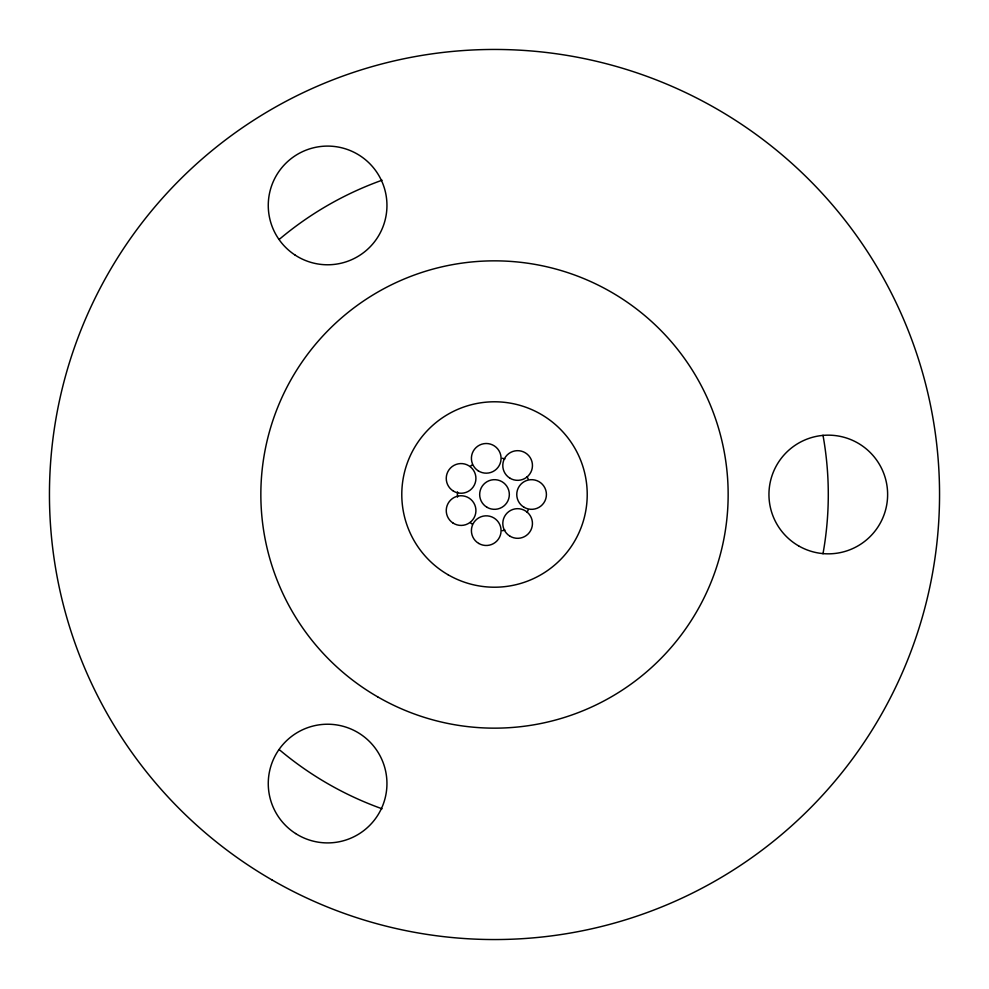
<?xml version="1.0" encoding="UTF-8"?>
<svg xmlns="http://www.w3.org/2000/svg" width="989" height="989" viewBox="0 0 989 989"><rect width="100%" height="100%" fill="white"/><g stroke="black" fill="none" stroke-linecap="round" stroke-linejoin="round"><path stroke-width="1.48" d="M822.984 435.234A333.788 333.788 0 0 1 822.984 553.766M382.051 808.779A333.788 333.788 0 0 1 279.306 749.662M279.306 239.338A333.788 333.788 0 0 1 382.051 180.221M528.237 509.904A37.088 37.088 0 0 1 527.05 512.277M504.946 530.079A37.088 37.088 0 0 1 502.387 530.734M472.272 524.195A37.088 37.088 0 0 1 470.208 522.526M457.511 497.146A37.088 37.088 0 0 1 457.511 491.854M470.208 466.474A37.088 37.088 0 0 1 472.272 464.805M502.387 458.266A37.088 37.088 0 0 1 504.946 458.921M527.05 476.723A37.088 37.088 0 0 1 528.237 479.096M448.141 574.794A92.719 92.719 0 0 0 587.219 494.5A92.719 92.719 0 0 0 448.141 414.206A92.719 92.719 0 0 0 448.141 574.794M377.674 696.849A233.651 233.651 0 0 0 728.151 494.5A233.651 233.651 0 0 0 377.674 292.151A233.651 233.651 0 0 0 377.674 696.849M271.975 879.926A445.05 445.05 0 0 0 939.55 494.5A445.05 445.05 0 0 0 271.975 109.074A445.05 445.05 0 0 0 271.975 879.926M295.13 255.1A59.34 59.34 0 0 0 386.86 208.716A59.34 59.34 0 0 0 300.829 152.479A59.34 59.34 0 0 0 295.13 255.1M798.618 545.891A59.34 59.34 0 0 0 887.628 494.5A59.34 59.34 0 0 0 798.618 443.109A59.34 59.34 0 0 0 798.618 545.891M295.587 833.529A59.34 59.34 0 0 0 386.884 786.317A59.34 59.34 0 0 0 300.347 730.859A59.34 59.34 0 0 0 295.587 833.529M487.083 507.345A14.835 14.835 0 0 0 509.335 494.5A14.835 14.835 0 0 0 487.083 481.655A14.835 14.835 0 0 0 487.083 507.345M524.17 507.345A14.835 14.835 0 0 0 546.423 494.5A14.835 14.835 0 0 0 524.17 481.655A14.835 14.835 0 0 0 524.17 507.345M509.817 478.12A14.835 14.835 0 0 0 532.453 465.955A14.835 14.835 0 0 0 510.608 452.43A14.835 14.835 0 0 0 509.817 478.12M478.058 470.715A14.835 14.835 0 0 0 501.052 459.255A14.835 14.835 0 0 0 479.628 445.062A14.835 14.835 0 0 0 478.058 470.715M453.407 491.1A14.835 14.835 0 0 0 475.919 478.713A14.835 14.835 0 0 0 453.926 465.411A14.835 14.835 0 0 0 453.407 491.1M453.024 523.045A14.835 14.835 0 0 0 475.907 511.35A14.835 14.835 0 0 0 454.334 497.38A14.835 14.835 0 0 0 453.024 523.045M478.701 543.431A14.835 14.835 0 0 0 501.077 530.809A14.835 14.835 0 0 0 478.96 517.729A14.835 14.835 0 0 0 478.701 543.431M509.694 536.026A14.835 14.835 0 0 0 532.441 524.096A14.835 14.835 0 0 0 510.732 510.361A14.835 14.835 0 0 0 509.694 536.026"/></g></svg>
